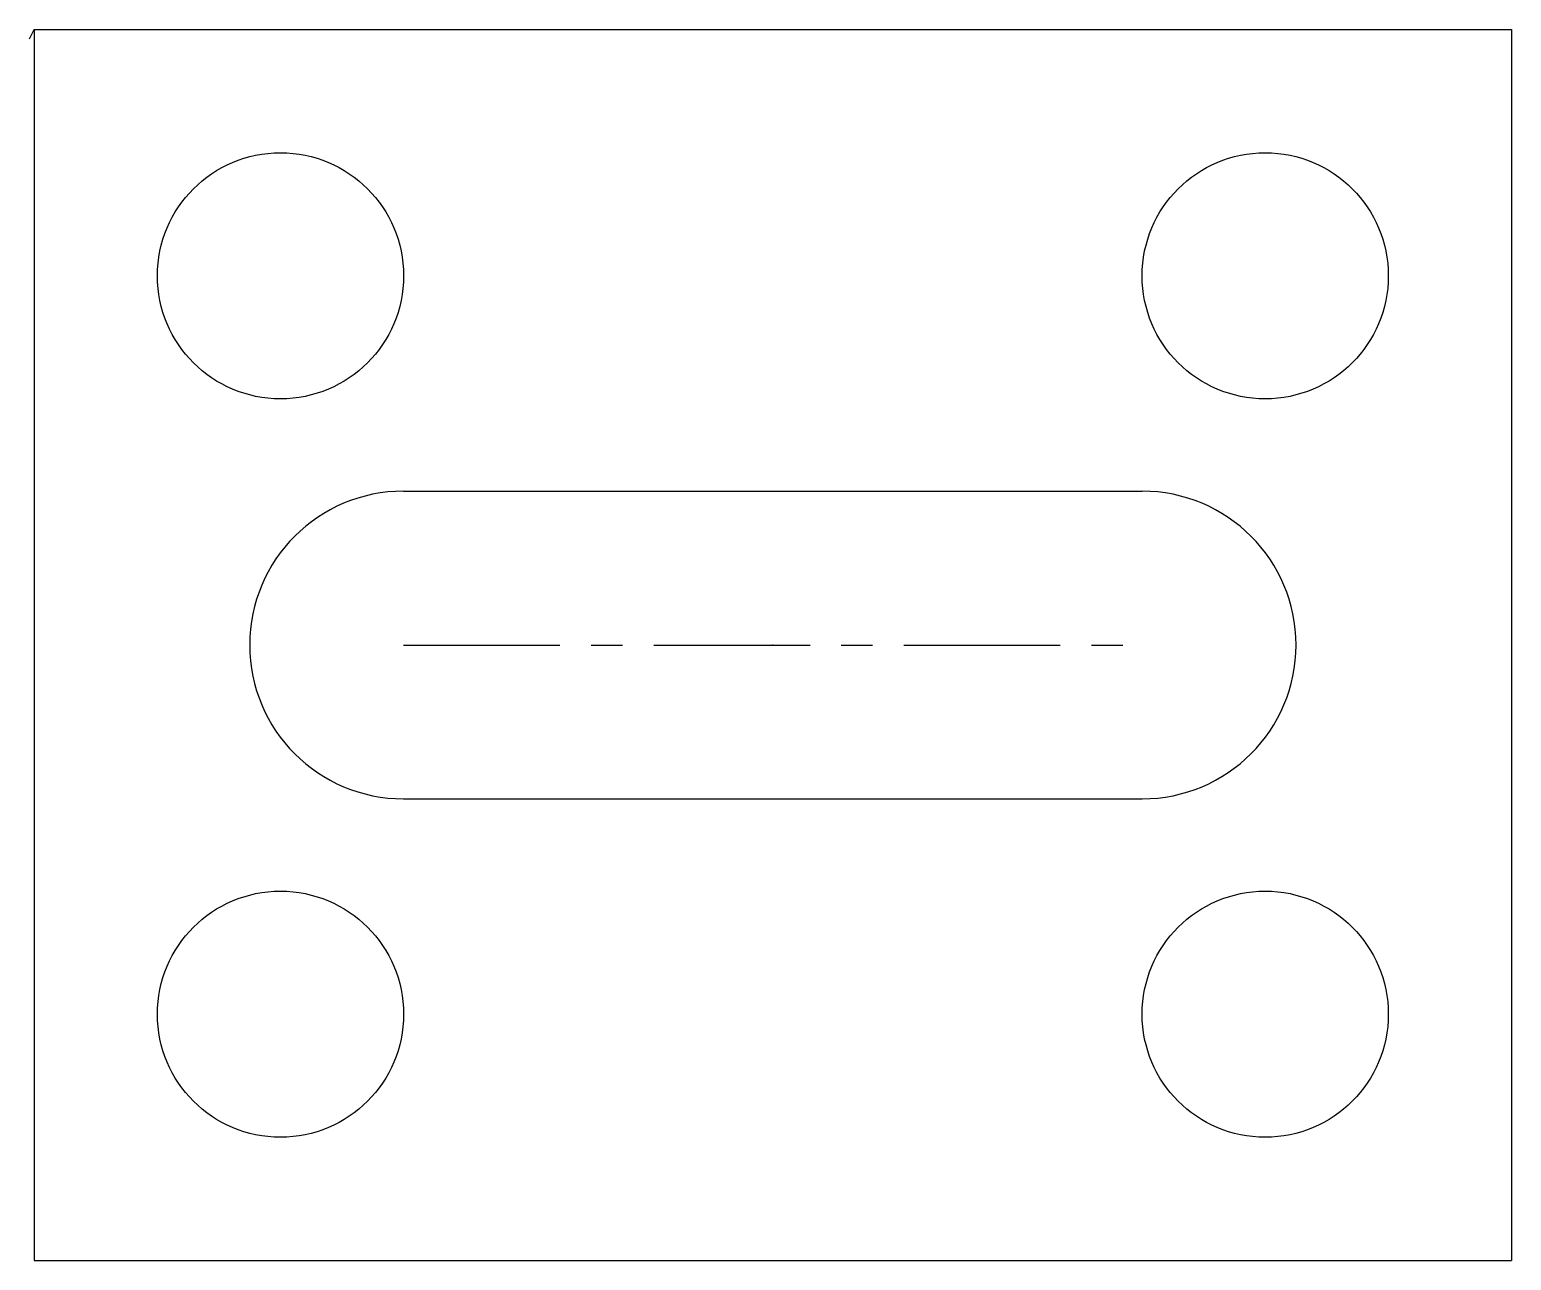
# Model space of a CAD drawing. Header units: millimetres. Extents: x -107 to 13, y -50 to 50.
import ezdxf

# ---------------------------------------------------------------- set-up
doc = ezdxf.new("R2010")
doc.units = ezdxf.units.MM
doc.header["$PDSIZE"] = -1
doc.linetypes.add('CENTERX2', pattern=[20.32, 12.7, -2.54, 2.54, -2.54])

msp = doc.modelspace()

# ---------------------------------------------------------------- linework, layer by layer
at = {"color": 7, "linetype": 'Continuous'}
for p, q in [((-106.89, 49.26), (-106.51, 50)), ((-106.51, 50), (13.49, 50)), ((-106.51, 50), (-106.51, -50)), ((13.49, 50), (13.49, -50)), ((-76.51, 12.5), (-16.51, 12.5)), ((-76.51, -12.5), (-16.51, -12.5)), ((-106.51, -50), (13.49, -50))]:
    msp.add_line(p, q, dxfattribs=at)
at = {"color": 7, "linetype": 'CENTERX2'}
msp.add_line((-76.51, 0), (-16.51, 0), dxfattribs=at)
at = {"color": 7, "linetype": 'Continuous'}
for centre in [(-86.51, 30), (-6.51, 30), (-86.51, -30), (-6.51, -30)]:
    msp.add_circle(centre, 10, dxfattribs=at)
for centre, start, end in [((-76.51, 0), 90, 270), ((-16.51, 0), 270, 90)]:
    msp.add_arc(centre, 12.5, start, end, dxfattribs=at)
msp.add_point((-46.51, 0), dxfattribs=at)

doc.saveas('drawing.dxf')
